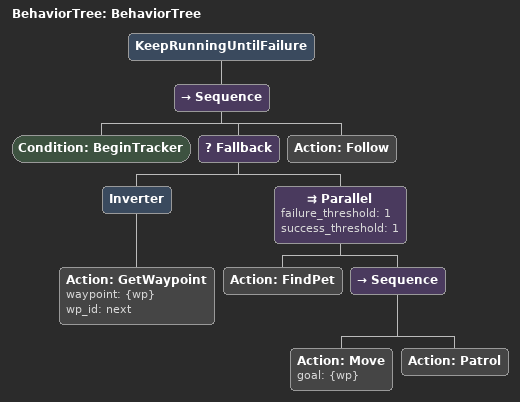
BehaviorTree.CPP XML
<?xml version="1.0"?>
<root main_tree_to_execute="BehaviorTree">
    <BehaviorTree ID="BehaviorTree">
        <KeepRunningUntilFailure>
            <Sequence>
                <Condition ID="BeginTracker"/>
                <Fallback>
                    <Inverter>
                        <Action ID="GetWaypoint" waypoint="{wp}" wp_id="next"/>
                    </Inverter>
                    <Parallel failure_threshold="1" success_threshold="1">
                        <Action ID="FindPet"/>
                        <Sequence>
                            <Action ID="Move" goal="{wp}"/>
                            <Action ID="Patrol"/>
                        </Sequence>
                    </Parallel>
                </Fallback>
                <Action ID="Follow"/>
            </Sequence>
        </KeepRunningUntilFailure>
    </BehaviorTree>
</root>
